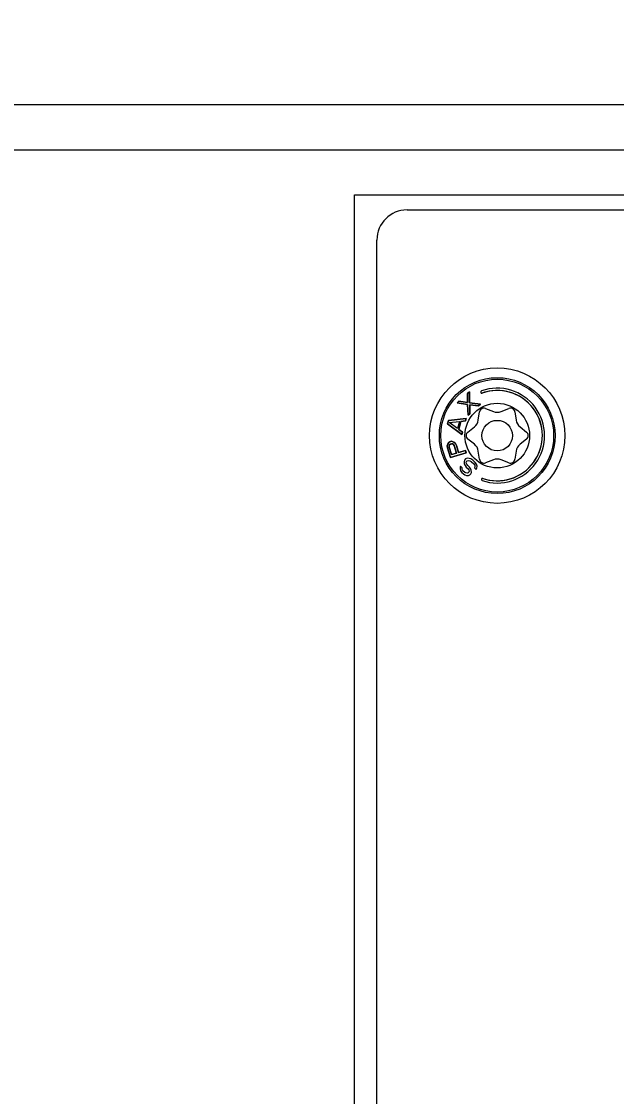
# Model space of a CAD drawing. Header units: millimetres. Extents: x 1177 to 4147, y 93 to 2194.
# Drawn here: x 2845.7 to 2885.2, y 1856 to 1927.4 of the extents above; entities that cross this region are included whole.
import ezdxf

# ---------------------------------------------------------------- set-up
doc = ezdxf.new("R2010")
doc.units = ezdxf.units.MM
doc.header["$LTSCALE"] = 0.1
doc.layers.get('0').update_dxf_attribs({"lineweight": 13})
doc.layers.get('Defpoints').update_dxf_attribs({"lineweight": 9})
doc.layers.add('标注', color=251, linetype='Continuous', lineweight=9)
doc.styles.get("Standard").update_dxf_attribs({"font": 'arial.ttf'})
doc.dimstyles.new('STANDARD 10', dxfattribs={"dimscale": 10, "dimtxt": 2.5, "dimasz": 1.5, "dimexe": 0.5, "dimexo": 0.5, "dimgap": 0.5, "dimtad": 1, "dimtoh": 1, "dimdec": 1, "dimzin": 9, "dimdsep": 46, "dimtxsty": 'Standard', "dimcen": 0, "dimclrd": 256, "dimclre": 256, "dimclrt": 256, "dimadec": 0, "dimazin": 0, "dimtp": 0.01, "dimtm": 0.01, "dimtfac": 1, "dimtdec": 1, "dimtofl": 0, "dimtmove": 0, "dimatfit": 3, "dimfxl": 1, "dimtolj": 1, "dimtzin": 4, "dimlwd": -1, "dimlwe": -1, "dimarcsym": 0})

# ---------------------------------------------------------------- blocks, each defined once
blk = doc.blocks.new('*D21')
at = {"layer": 'Defpoints', "color": 0, "transparency": 16777216}
for p in [(2924.81, 2011.728), (2404.81, 1918.895), (2924.81, 1915.895)]:
    blk.add_point(p, dxfattribs=at)
at = {"layer": '标注', "transparency": 16777216}
for p, q in [((2404.81, 1923.895), (2404.81, 2016.728)), ((2924.81, 1920.895), (2924.81, 2016.728)), ((2419.81, 2011.728), (2909.81, 2011.728))]:
    blk.add_line(p, q, dxfattribs=at)
for points in [[(2419.81, 2014.228), (2419.81, 2009.228), (2404.81, 2011.728)], [(2909.81, 2014.228), (2909.81, 2009.228), (2924.81, 2011.728)]]:
    blk.add_solid(points, dxfattribs=at)
at = {"layer": '标注', "transparency": 16777216, "insert": (2664.81, 2029.492), "char_height": 25, "attachment_point": 5}
blk.add_mtext('\\A1;520', dxfattribs=at)

msp = doc.modelspace()

# ---------------------------------------------------------------- linework, layer by layer
for p, q in [((2407.81, 1921.895), (2921.81, 1921.895)), ((2493.81, 1918.895), (2924.81, 1918.895)), ((2867.81, 1347.895), (2867.81, 1915.895)), ((2867.81, 1915.895), (2924.81, 1915.895)), ((2871.31, 1914.895), (2923.809, 1914.895)), ((2869.31, 1350.895), (2869.31, 1912.895)), ((2875.456, 1902.797), (2875.333, 1902.687)), ((2875.333, 1902.687), (2875.456, 1902.797)), ((2875.333, 1902.687), (2875.342, 1902.099)), ((2875.342, 1902.099), (2875.333, 1902.687)), ((2875.456, 1902.797), (2875.466, 1902.084)), ((2875.466, 1902.084), (2875.456, 1902.797)), ((2874.759, 1902.175), (2874.635, 1902.065)), ((2874.635, 1902.065), (2874.759, 1902.175)), ((2875.343, 1901.974), (2874.635, 1902.065)), ((2874.635, 1902.065), (2875.343, 1901.974)), ((2875.342, 1902.099), (2874.759, 1902.175)), ((2874.759, 1902.175), (2875.342, 1902.099)), ((2875.343, 1901.974), (2875.368, 1901.244)), ((2875.368, 1901.244), (2875.343, 1901.974)), ((2876.189, 1901.977), (2875.466, 1902.084)), ((2875.466, 1902.084), (2876.189, 1901.977)), ((2875.482, 1901.942), (2875.491, 1901.354)), ((2875.491, 1901.354), (2875.482, 1901.942)), ((2876.066, 1901.867), (2875.482, 1901.942)), ((2875.482, 1901.942), (2876.066, 1901.867)), ((2876.189, 1901.977), (2876.066, 1901.867)), ((2876.066, 1901.867), (2876.189, 1901.977)), ((2876.539, 1901.702), (2877.051, 1901.498)), ((2877.569, 1901.498), (2878.082, 1901.702)), ((2875.238, 1901.034), (2874.061, 1900.901)), ((2874.061, 1900.901), (2875.238, 1901.034)), ((2875.238, 1901.034), (2875.194, 1900.875)), ((2875.194, 1900.875), (2875.238, 1901.034)), ((2875.491, 1901.354), (2875.368, 1901.244)), ((2875.368, 1901.244), (2875.491, 1901.354)), ((2876.051, 1900.921), (2876.131, 1901.467)), ((2878.49, 1901.467), (2878.569, 1900.921)), ((2874.061, 1900.901), (2874.002, 1900.689)), ((2874.002, 1900.689), (2874.061, 1900.901)), ((2874.947, 1899.974), (2874.002, 1900.689)), ((2874.002, 1900.689), (2874.947, 1899.974)), ((2874.122, 1900.77), (2874.797, 1900.842)), ((2874.122, 1900.77), (2874.797, 1900.842)), ((2874.666, 1900.364), (2874.122, 1900.77)), ((2874.666, 1900.364), (2874.122, 1900.77)), ((2874.797, 1900.842), (2874.666, 1900.364)), ((2874.797, 1900.842), (2874.666, 1900.364)), ((2874.894, 1900.843), (2874.749, 1900.313)), ((2874.749, 1900.313), (2874.894, 1900.843)), ((2874.99, 1900.133), (2874.749, 1900.313)), ((2874.749, 1900.313), (2874.99, 1900.133)), ((2875.194, 1900.875), (2874.894, 1900.843)), ((2874.894, 1900.843), (2875.194, 1900.875)), ((2875.359, 1900.13), (2875.792, 1900.472)), ((2878.828, 1900.472), (2879.262, 1900.13)), ((2874.153, 1899.49), (2874.093, 1899.444)), ((2874.093, 1899.444), (2874.153, 1899.49)), ((2874.242, 1899.517), (2874.153, 1899.49)), ((2874.153, 1899.49), (2874.242, 1899.517)), ((2874.317, 1899.51), (2874.242, 1899.517)), ((2874.242, 1899.517), (2874.317, 1899.51)), ((2874.431, 1899.458), (2874.317, 1899.51)), ((2874.317, 1899.51), (2874.431, 1899.458)), ((2874.99, 1900.133), (2874.947, 1899.974)), ((2874.947, 1899.974), (2874.99, 1900.133)), ((2875.792, 1899.318), (2875.359, 1899.659)), ((2879.262, 1899.659), (2878.828, 1899.318)), ((2874.027, 1899.338), (2873.991, 1899.213)), ((2873.991, 1899.213), (2874.027, 1899.338)), ((2873.991, 1899.213), (2874.007, 1899.074)), ((2874.007, 1899.074), (2873.991, 1899.213)), ((2874.007, 1899.074), (2874.195, 1898.441)), ((2874.195, 1898.441), (2874.007, 1899.074)), ((2874.093, 1899.444), (2874.027, 1899.338)), ((2874.027, 1899.338), (2874.093, 1899.444)), ((2874.14, 1899.286), (2874.111, 1899.22)), ((2874.111, 1899.22), (2874.14, 1899.286)), ((2874.111, 1899.22), (2874.112, 1899.134)), ((2874.112, 1899.134), (2874.111, 1899.22)), ((2874.112, 1899.134), (2874.26, 1898.633)), ((2874.26, 1898.633), (2874.112, 1899.134)), ((2874.199, 1899.332), (2874.14, 1899.286)), ((2874.14, 1899.286), (2874.199, 1899.332)), ((2874.267, 1899.352), (2874.199, 1899.332)), ((2874.199, 1899.332), (2874.267, 1899.352)), ((2874.342, 1899.345), (2874.267, 1899.352)), ((2874.267, 1899.352), (2874.342, 1899.345)), ((2874.402, 1899.306), (2874.342, 1899.345)), ((2874.342, 1899.345), (2874.402, 1899.306)), ((2874.448, 1899.234), (2874.402, 1899.306)), ((2874.402, 1899.306), (2874.448, 1899.234)), ((2874.529, 1899.372), (2874.431, 1899.458)), ((2874.431, 1899.458), (2874.529, 1899.372)), ((2874.448, 1899.234), (2874.597, 1898.733)), ((2874.597, 1898.733), (2874.448, 1899.234)), ((2874.591, 1899.247), (2874.529, 1899.372)), ((2874.529, 1899.372), (2874.591, 1899.247)), ((2874.591, 1899.247), (2874.731, 1898.772)), ((2874.731, 1898.772), (2874.591, 1899.247)), ((2875.202, 1898.912), (2874.731, 1898.772)), ((2874.731, 1898.772), (2875.202, 1898.912)), ((2875.202, 1898.912), (2875.249, 1898.754)), ((2875.249, 1898.754), (2875.202, 1898.912)), ((2876.131, 1898.323), (2876.051, 1898.869)), ((2878.569, 1898.869), (2878.49, 1898.323)), ((2875.249, 1898.754), (2874.195, 1898.441)), ((2874.195, 1898.441), (2875.249, 1898.754)), ((2874.597, 1898.733), (2874.26, 1898.633)), ((2874.26, 1898.633), (2874.597, 1898.733)), ((2875.123, 1898.273), (2875.1, 1898.167)), ((2875.123, 1898.273), (2875.1, 1898.167)), ((2875.1, 1898.167), (2875.118, 1898.024)), ((2875.1, 1898.167), (2875.118, 1898.024)), ((2875.203, 1898.359), (2875.123, 1898.273)), ((2875.203, 1898.359), (2875.123, 1898.273)), ((2875.307, 1898.391), (2875.203, 1898.359)), ((2875.307, 1898.391), (2875.203, 1898.359)), ((2875.253, 1898.09), (2875.26, 1898.179)), ((2875.253, 1898.09), (2875.26, 1898.179)), ((2875.282, 1897.999), (2875.253, 1898.09)), ((2875.282, 1897.999), (2875.253, 1898.09)), ((2875.26, 1898.179), (2875.308, 1898.23)), ((2875.26, 1898.179), (2875.308, 1898.23)), ((2875.451, 1898.385), (2875.307, 1898.391)), ((2875.451, 1898.385), (2875.307, 1898.391)), ((2875.308, 1898.23), (2875.396, 1898.245)), ((2875.308, 1898.23), (2875.396, 1898.245)), ((2875.396, 1898.245), (2875.488, 1898.223)), ((2875.396, 1898.245), (2875.488, 1898.223)), ((2875.563, 1898.345), (2875.451, 1898.385)), ((2875.563, 1898.345), (2875.451, 1898.385)), ((2875.488, 1898.223), (2875.585, 1898.166)), ((2875.488, 1898.223), (2875.585, 1898.166)), ((2875.68, 1898.269), (2875.563, 1898.345)), ((2875.68, 1898.269), (2875.563, 1898.345)), ((2875.585, 1898.166), (2875.747, 1898.017)), ((2875.585, 1898.166), (2875.747, 1898.017)), ((2875.842, 1898.12), (2875.68, 1898.269)), ((2875.842, 1898.12), (2875.68, 1898.269)), ((2875.927, 1898.009), (2875.842, 1898.12)), ((2875.927, 1898.009), (2875.842, 1898.12)), ((2877.051, 1898.291), (2876.539, 1898.087)), ((2878.082, 1898.087), (2877.569, 1898.291)), ((2874.839, 1897.803), (2874.837, 1897.678)), ((2874.839, 1897.803), (2874.837, 1897.678)), ((2874.837, 1897.678), (2874.87, 1897.552)), ((2874.837, 1897.678), (2874.87, 1897.552)), ((2874.867, 1897.873), (2874.839, 1897.803)), ((2874.867, 1897.873), (2874.839, 1897.803)), ((2874.988, 1897.761), (2874.867, 1897.873)), ((2874.988, 1897.761), (2874.867, 1897.873)), ((2874.87, 1897.552), (2874.955, 1897.442)), ((2874.87, 1897.552), (2874.955, 1897.442)), ((2874.955, 1897.442), (2875.056, 1897.348)), ((2874.955, 1897.442), (2875.056, 1897.348)), ((2874.976, 1897.708), (2874.988, 1897.761)), ((2874.976, 1897.708), (2874.988, 1897.761)), ((2874.985, 1897.637), (2874.976, 1897.708)), ((2874.985, 1897.637), (2874.976, 1897.708)), ((2875.03, 1897.564), (2874.985, 1897.637)), ((2875.03, 1897.564), (2874.985, 1897.637)), ((2875.151, 1897.452), (2875.03, 1897.564)), ((2875.151, 1897.452), (2875.03, 1897.564)), ((2875.056, 1897.348), (2875.153, 1897.291)), ((2875.056, 1897.348), (2875.153, 1897.291)), ((2875.118, 1898.024), (2875.167, 1897.915)), ((2875.118, 1898.024), (2875.167, 1897.915)), ((2875.228, 1897.413), (2875.151, 1897.452)), ((2875.228, 1897.413), (2875.151, 1897.452)), ((2875.167, 1897.915), (2875.252, 1897.804)), ((2875.167, 1897.915), (2875.252, 1897.804)), ((2875.32, 1897.391), (2875.228, 1897.413)), ((2875.32, 1897.391), (2875.228, 1897.413)), ((2875.252, 1897.804), (2875.373, 1897.693)), ((2875.252, 1897.804), (2875.373, 1897.693)), ((2875.347, 1897.908), (2875.282, 1897.999)), ((2875.347, 1897.908), (2875.282, 1897.999)), ((2875.388, 1897.424), (2875.32, 1897.391)), ((2875.388, 1897.424), (2875.32, 1897.391)), ((2875.469, 1897.796), (2875.347, 1897.908)), ((2875.469, 1897.796), (2875.347, 1897.908)), ((2875.373, 1897.693), (2875.418, 1897.619)), ((2875.373, 1897.693), (2875.418, 1897.619)), ((2875.42, 1897.459), (2875.388, 1897.424)), ((2875.42, 1897.459), (2875.388, 1897.424)), ((2875.418, 1897.619), (2875.447, 1897.529)), ((2875.418, 1897.619), (2875.447, 1897.529)), ((2875.447, 1897.529), (2875.42, 1897.459)), ((2875.447, 1897.529), (2875.42, 1897.459)), ((2875.534, 1897.704), (2875.469, 1897.796)), ((2875.534, 1897.704), (2875.469, 1897.796)), ((2875.493, 1897.295), (2875.557, 1897.364)), ((2875.493, 1897.295), (2875.557, 1897.364)), ((2875.583, 1897.595), (2875.534, 1897.704)), ((2875.583, 1897.595), (2875.534, 1897.704)), ((2875.557, 1897.364), (2875.6, 1897.452)), ((2875.557, 1897.364), (2875.6, 1897.452)), ((2875.6, 1897.452), (2875.583, 1897.595)), ((2875.6, 1897.452), (2875.583, 1897.595)), ((2875.747, 1898.017), (2875.812, 1897.925)), ((2875.747, 1898.017), (2875.812, 1897.925)), ((2875.825, 1897.817), (2875.798, 1897.747)), ((2875.825, 1897.817), (2875.798, 1897.747)), ((2875.798, 1897.747), (2875.919, 1897.635)), ((2875.798, 1897.747), (2875.919, 1897.635)), ((2875.812, 1897.925), (2875.825, 1897.817)), ((2875.812, 1897.925), (2875.825, 1897.817)), ((2875.919, 1897.635), (2875.962, 1897.723)), ((2875.919, 1897.635), (2875.962, 1897.723)), ((2875.981, 1897.865), (2875.927, 1898.009)), ((2875.981, 1897.865), (2875.927, 1898.009)), ((2875.962, 1897.723), (2875.981, 1897.865)), ((2875.962, 1897.723), (2875.981, 1897.865)), ((2875.153, 1897.291), (2875.265, 1897.251)), ((2875.153, 1897.291), (2875.265, 1897.251)), ((2875.265, 1897.251), (2875.41, 1897.245)), ((2875.265, 1897.251), (2875.41, 1897.245)), ((2875.41, 1897.245), (2875.493, 1897.295)), ((2875.41, 1897.245), (2875.493, 1897.295))]:
    msp.add_line(p, q)
for radius in [4.5, 3.85, 3.75, 2.15, 1.016]:
    msp.add_circle((2877.31, 1899.895), radius)
for centre, radius, start, end in [((2871.31, 1912.895), 2, 90, 180), ((2876.279, 1902.792), 0.075, 109.6024, 289.6024), ((2877.31, 1899.895), 3, 250, 111), ((2877.31, 1899.895), 3.15, 251.3976, 109.6024), ((2877.31, 1899.895), 3, 251.3976, 109.6024), ((2876.427, 1901.424), 0.3, 68.26197, 171.73803), ((2878.193, 1901.424), 0.3, 8.26197, 111.73803), ((2875.359, 1901.022), 0.7, 308.26197, 351.73803), ((2877.31, 1902.148), 0.7, 248.26197, 291.73803), ((2879.262, 1901.022), 0.7, 188.26197, 231.73803), ((2875.545, 1899.895), 0.3, 128.26197, 231.73803), ((2879.076, 1899.895), 0.3, 308.26197, 51.73803), ((2875.359, 1898.768), 0.7, 8.26197, 51.73803), ((2879.262, 1898.768), 0.7, 128.26197, 171.73803), ((2876.427, 1898.366), 0.3, 188.26197, 291.73803), ((2877.31, 1897.641), 0.7, 68.26197, 111.73803), ((2878.193, 1898.366), 0.3, 248.26197, 351.73803), ((2876.329, 1896.98), 0.075, 71.3976, 251.3976)]:
    msp.add_arc(centre, radius, start, end)

# ---------------------------------------------------------------- dimensions: what is measured, and where the dimension line sits
at = {"layer": '标注'}
dim = msp.add_linear_dim(base=(2924.81, 2011.728), p1=(2404.81, 1918.895), p2=(2924.81, 1915.895), dimstyle='STANDARD 10', dxfattribs=at)
dim.commit()
dim.dimension.update_dxf_attribs({"geometry": '*D21', "text_midpoint": (2664.81, 2029.492)})

doc.saveas('drawing.dxf')
